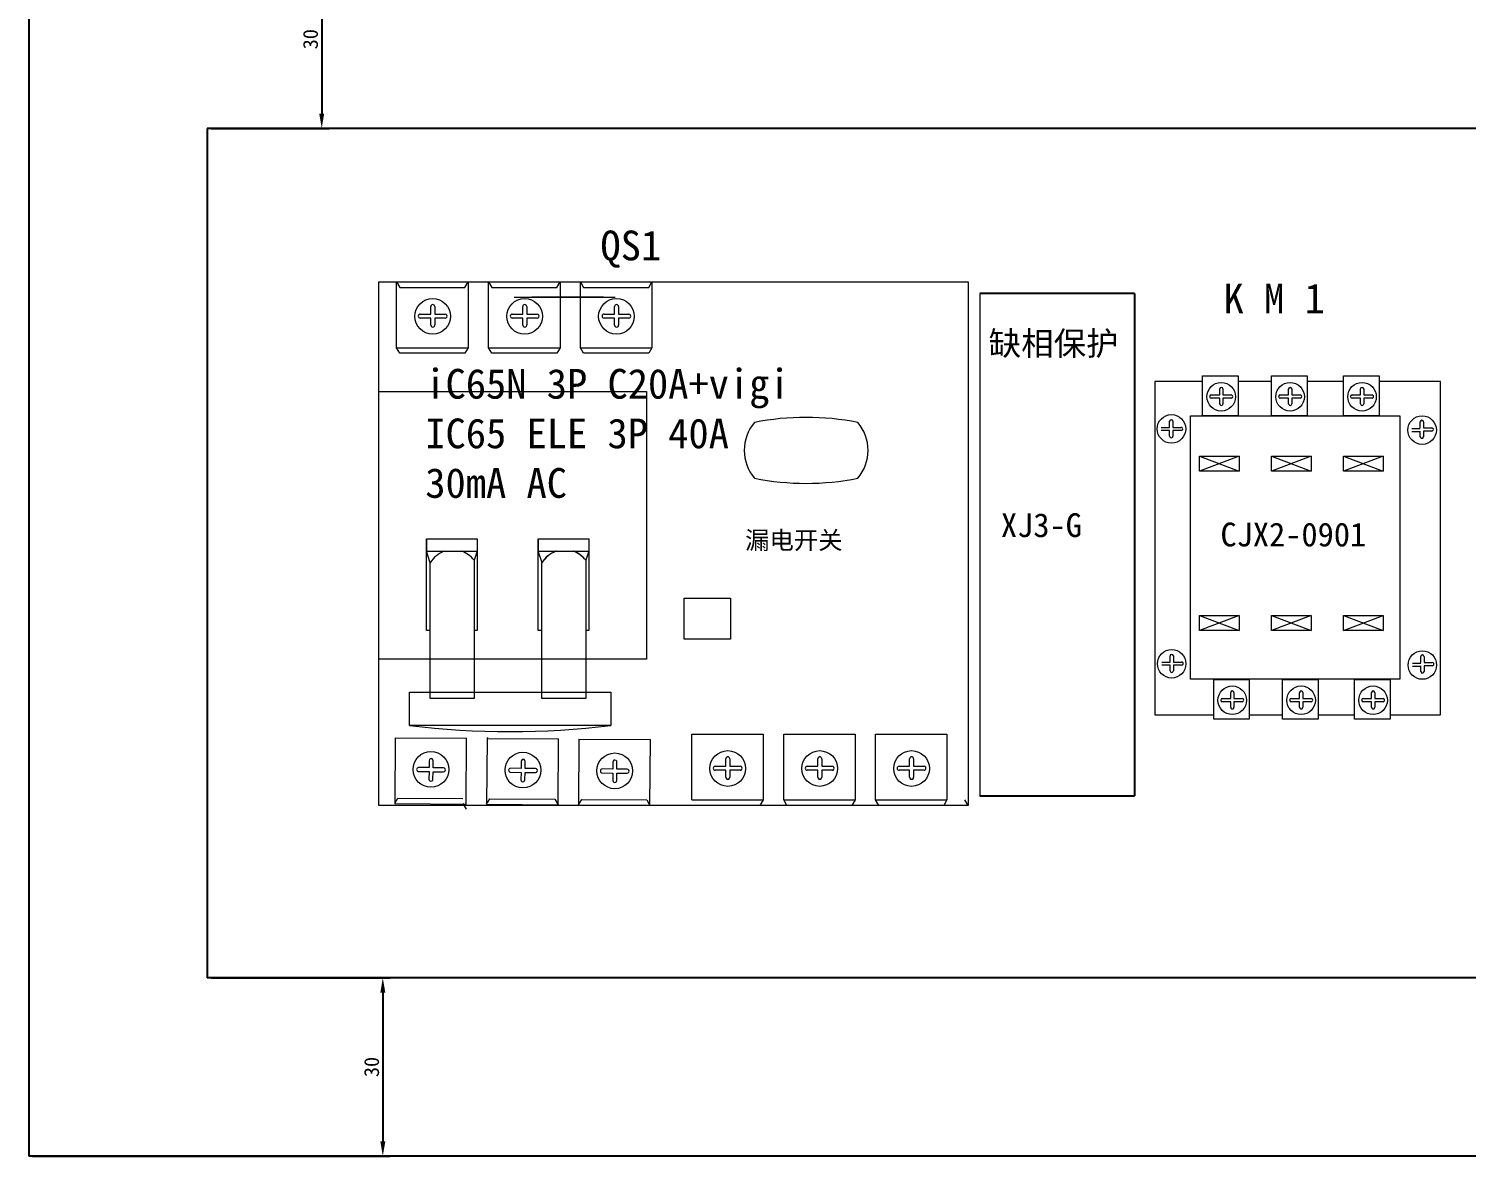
# Model space of a CAD drawing. Header units: millimetres. Extents: x 175 to 4940, y -2082 to 1907.
# Drawn here: x 656 to 897.5, y 949.3 to 1138.8 of the extents above; entities that cross this region are included whole.
import ezdxf

# ---------------------------------------------------------------- set-up
doc = ezdxf.new("R2010")
doc.units = ezdxf.units.MM
doc.layers.add('细实线层', color=7, linetype='Continuous')
doc.styles.get("Standard").update_dxf_attribs({"font": ''})
doc.styles.get('Standard').set_extended_font_data('SimSun')
doc.dimstyles.new('ISO-25', dxfattribs={"dimtxt": 2.5, "dimasz": 2.5, "dimexe": 1.25, "dimexo": 0.625, "dimtad": 1, "dimtxsty": 'Standard', "dimcen": 2.5, "dimadec": 0, "dimazin": 0, "dimtfac": 1, "dimtmove": 0, "dimatfit": 3, "dimfxl": 1, "dimarcsym": 0})

# ---------------------------------------------------------------- blocks, each defined once
blk = doc.blocks.new('*D70')
at = {"color": 0, "lineweight": -2, "transparency": 16777216}
for p, q in [((686.64, 1152.09), (706.49, 1152.09)), ((705.24, 1149.59), (705.24, 1124.59)), ((686.64, 1122.09), (706.49, 1122.09))]:
    blk.add_line(p, q, dxfattribs=at)
at = {"color": 0, "transparency": 16777216}
for points in [[(704.82, 1149.59), (705.65, 1149.59), (705.24, 1152.09)], [(704.82, 1124.59), (705.65, 1124.59), (705.24, 1122.09)]]:
    blk.add_solid(points, dxfattribs=at)
at = {"layer": 'Defpoints', "color": 0, "transparency": 16777216}
for p in [(686.01, 1152.09), (686.01, 1122.09), (705.24, 1122.09)]:
    blk.add_point(p, dxfattribs=at)
at = {"color": 0, "transparency": 16777216, "insert": (703.36, 1137.09), "char_height": 2.5, "attachment_point": 5, "rotation": 90}
blk.add_mtext('30', dxfattribs=at)
blk = doc.blocks.new('*D71')
at = {"color": 0, "lineweight": -2, "transparency": 16777216}
for p, q in [((686.64, 979.34), (716.75, 979.34)), ((715.5, 976.84), (715.5, 951.84)), ((656.64, 949.34), (716.75, 949.34))]:
    blk.add_line(p, q, dxfattribs=at)
at = {"color": 0, "transparency": 16777216}
for points in [[(715.09, 976.84), (715.92, 976.84), (715.5, 979.34)], [(715.09, 951.84), (715.92, 951.84), (715.5, 949.34)]]:
    blk.add_solid(points, dxfattribs=at)
at = {"layer": 'Defpoints', "color": 0, "transparency": 16777216}
for p in [(686.01, 979.34), (656.01, 949.34), (715.5, 949.34)]:
    blk.add_point(p, dxfattribs=at)
at = {"color": 0, "transparency": 16777216, "insert": (713.63, 964.34), "char_height": 2.5, "attachment_point": 5, "rotation": 90}
blk.add_mtext('30', dxfattribs=at)

msp = doc.modelspace()

# ---------------------------------------------------------------- linework, layer by layer
for p, q in [((656.012, 1324.837), (656.012, 949.337)), ((1476.012, 1122.087), (686.012, 1122.087)), ((686.012, 1122.087), (686.012, 979.337)), ((1476.012, 979.337), (686.012, 979.337)), ((1506.012, 949.337), (656.012, 949.337))]:
    msp.add_line(p, q)
at = {"lineweight": 0}
for p, q in [((717.825, 1096.29), (718.362, 1095.364)), ((729.291, 1095.363), (729.825, 1096.29)), ((733.279, 1096.29), (733.815, 1095.364)), ((744.745, 1095.363), (745.279, 1096.29)), ((748.708, 1096.29), (749.245, 1095.364)), ((760.174, 1095.363), (760.708, 1096.29)), ((813.825, 1096.29), (813.825, 1052.29)), ((737.553, 1093.743), (754.553, 1093.743)), ((752.553, 1093.743), (740.553, 1093.743)), ((717.825, 1085.217), (729.825, 1085.217)), ((718.36, 1084.29), (717.825, 1085.217)), ((729.825, 1085.217), (729.289, 1084.291)), ((733.279, 1085.217), (745.279, 1085.217)), ((733.813, 1084.29), (733.279, 1085.217)), ((745.279, 1085.217), (744.742, 1084.291)), ((748.708, 1085.217), (760.708, 1085.217)), ((749.242, 1084.29), (748.708, 1085.217)), ((760.708, 1085.217), (760.172, 1084.291)), ((852.741, 1067.016), (859.385, 1064.487)), ((859.385, 1067.016), (852.741, 1064.487)), ((864.826, 1067.016), (871.47, 1064.487)), ((871.47, 1067.016), (864.826, 1064.487)), ((876.911, 1067.016), (883.555, 1064.487)), ((883.555, 1067.016), (876.911, 1064.487)), ((722.841, 1053.104), (722.841, 1051.03)), ((741.619, 1053.1), (741.619, 1051.026)), ((722.841, 1051.03), (731.344, 1051.03)), ((723.474, 1049.082), (722.841, 1051.03)), ((731.344, 1051.03), (730.846, 1049.51)), ((741.619, 1051.026), (750.122, 1051.026)), ((742.252, 1049.078), (741.619, 1051.026)), ((750.122, 1051.026), (749.624, 1049.506)), ((852.741, 1040.215), (859.385, 1037.687)), ((859.385, 1040.215), (852.741, 1037.687)), ((864.826, 1040.215), (871.47, 1037.687)), ((871.47, 1040.215), (864.826, 1037.687)), ((876.911, 1040.215), (883.555, 1037.687)), ((876.911, 1037.687), (883.555, 1040.215)), ((717.578, 1019.69), (729.578, 1019.598)), ((733.114, 1019.714), (733.031, 1019.572)), ((733.031, 1019.572), (745.031, 1019.48)), ((748.46, 1019.454), (760.46, 1019.362)), ((717.494, 1008.617), (718.038, 1009.539)), ((728.96, 1008.601), (729.487, 1007.669)), ((732.947, 1008.499), (733.49, 1009.421)), ((744.419, 1009.339), (744.946, 1008.408)), ((748.376, 1008.381), (748.919, 1009.303)), ((759.848, 1009.221), (760.375, 1008.29)), ((767.402, 1009.217), (779.402, 1009.217)), ((779.402, 1009.217), (778.865, 1008.291)), ((782.855, 1009.217), (794.855, 1009.217)), ((783.389, 1008.29), (782.855, 1009.217)), ((794.855, 1009.217), (794.319, 1008.291)), ((798.285, 1009.217), (810.285, 1009.217)), ((798.819, 1008.29), (798.285, 1009.217)), ((810.285, 1009.217), (809.748, 1008.291)), ((813.825, 1008.29), (813.291, 1009.217))]:
    msp.add_line(p, q, dxfattribs=at)
at = {"color": 0, "linetype": 'Continuous'}
for p, q in [((841.812, 1094.37), (815.812, 1094.37)), ((815.812, 1009.94), (841.812, 1009.94))]:
    msp.add_line(p, q, dxfattribs=at)
at = {"color": 0, "lineweight": -2}
msp.add_line((841.812, 1094.37), (841.812, 1009.94), dxfattribs=at)
at = {"lineweight": 0}
for points in [[(813.825, 1096.29), (813.825, 1008.29), (714.825, 1008.29), (714.825, 1096.29)], [(853.247, 1080.487), (859.222, 1080.487), (859.222, 1073.798), (853.247, 1073.798)], [(864.826, 1080.487), (870.802, 1080.487), (870.802, 1073.798), (864.826, 1073.798)], [(876.912, 1080.487), (882.888, 1080.487), (882.888, 1073.798), (876.912, 1073.798)], [(759.825, 1077.881), (759.825, 1032.881), (714.825, 1032.881), (714.825, 1077.881)], [(851.191, 1073.798), (886.395, 1073.798), (886.395, 1029.501), (851.191, 1029.501)], [(852.741, 1067.016), (859.385, 1067.016), (859.385, 1064.487), (852.741, 1064.487)], [(864.826, 1067.016), (871.47, 1067.016), (871.47, 1064.487), (864.826, 1064.487)], [(876.911, 1067.016), (883.555, 1067.016), (883.555, 1064.487), (876.911, 1064.487)], [(766.137, 1043.111), (773.91, 1043.111), (773.91, 1036.234), (766.137, 1036.234)], [(852.741, 1040.215), (859.385, 1040.215), (859.385, 1037.687), (852.741, 1037.687)], [(864.826, 1040.215), (871.47, 1040.215), (871.47, 1037.687), (864.826, 1037.687)], [(876.911, 1040.215), (883.555, 1040.215), (883.555, 1037.687), (876.911, 1037.687)], [(855.102, 1029.473), (861.078, 1029.473), (861.078, 1022.783), (855.102, 1022.783)], [(866.682, 1029.473), (872.658, 1029.473), (872.658, 1022.783), (866.682, 1022.783)], [(878.768, 1029.473), (884.744, 1029.473), (884.744, 1022.783), (878.768, 1022.783)], [(719.977, 1027.329), (753.813, 1027.329), (753.813, 1021.725), (719.977, 1021.725)]]:
    msp.add_lwpolyline(points, close=True, dxfattribs=at)
for points in [[(717.825, 1085.217), (717.825, 1096.29), (729.825, 1096.29), (729.825, 1085.217)], [(718.363, 1095.363), (729.291, 1095.363)], [(733.279, 1085.217), (733.279, 1096.29), (745.279, 1096.29), (745.279, 1085.217)], [(733.816, 1095.363), (744.745, 1095.363)], [(748.708, 1085.217), (748.708, 1096.29), (760.708, 1096.29), (760.708, 1085.217)], [(749.246, 1095.363), (760.174, 1095.363)], [(723.559, 1090.881), (723.559, 1092.144)], [(724.227, 1092.144), (724.231, 1092.144), (724.231, 1090.881)], [(739.013, 1090.881), (739.013, 1092.144)], [(739.681, 1092.144), (739.685, 1092.144), (739.685, 1090.881)], [(754.442, 1090.881), (754.442, 1092.144)], [(755.11, 1092.144), (755.114, 1092.144), (755.114, 1090.881)], [(721.791, 1090.881), (723.559, 1090.881)], [(723.559, 1090.211), (721.791, 1090.213)], [(723.563, 1089.026), (723.559, 1089.026), (723.559, 1090.211)], [(724.231, 1090.881), (725.972, 1090.881), (725.972, 1090.877)], [(725.972, 1090.209), (724.231, 1090.211)], [(724.231, 1090.211), (724.231, 1089.026)], [(737.244, 1090.881), (739.013, 1090.881)], [(739.013, 1090.211), (737.244, 1090.213)], [(739.017, 1089.026), (739.013, 1089.026), (739.013, 1090.211)], [(739.685, 1090.881), (741.425, 1090.881), (741.425, 1090.877)], [(741.425, 1090.209), (739.685, 1090.211)], [(739.685, 1090.211), (739.685, 1089.026)], [(752.674, 1090.881), (754.442, 1090.881)], [(754.442, 1090.211), (752.674, 1090.213)], [(754.446, 1089.026), (754.442, 1089.026), (754.442, 1090.211)], [(755.114, 1090.881), (756.854, 1090.881), (756.854, 1090.877)], [(756.854, 1090.209), (755.114, 1090.211)], [(755.114, 1090.211), (755.114, 1089.026)], [(729.288, 1084.29), (718.36, 1084.29)], [(744.741, 1084.29), (733.813, 1084.29)], [(760.171, 1084.29), (749.242, 1084.29)], [(853.247, 1079.535), (845.236, 1079.535), (845.236, 1023.535), (855.102, 1023.535)], [(854.693, 1077.291), (856.108, 1077.291)], [(856.108, 1077.291), (856.108, 1078.301)], [(856.642, 1078.301), (856.646, 1078.301), (856.646, 1077.291)], [(856.646, 1077.291), (858.038, 1077.291), (858.038, 1077.288)], [(864.826, 1079.535), (859.222, 1079.535)], [(866.273, 1077.291), (867.688, 1077.291)], [(867.688, 1077.291), (867.688, 1078.301)], [(868.222, 1078.301), (868.225, 1078.301), (868.225, 1077.291)], [(868.225, 1077.291), (869.618, 1077.291), (869.618, 1077.288)], [(876.912, 1079.535), (870.802, 1079.535)], [(878.359, 1077.291), (879.774, 1077.291)], [(879.774, 1077.291), (879.774, 1078.301)], [(880.308, 1078.301), (880.311, 1078.301), (880.311, 1077.291)], [(880.311, 1077.291), (881.704, 1077.291), (881.704, 1077.288)], [(884.744, 1023.535), (893.236, 1023.535), (893.236, 1079.535), (882.888, 1079.535)], [(856.108, 1076.755), (854.693, 1076.757)], [(856.111, 1075.807), (856.108, 1075.807), (856.108, 1076.755)], [(858.038, 1076.753), (856.646, 1076.755)], [(856.646, 1076.755), (856.646, 1075.807)], [(867.688, 1076.755), (866.273, 1076.757)], [(867.691, 1075.807), (867.688, 1075.807), (867.688, 1076.755)], [(869.618, 1076.753), (868.225, 1076.755)], [(868.225, 1076.755), (868.225, 1075.807)], [(879.774, 1076.755), (878.359, 1076.757)], [(879.777, 1075.807), (879.774, 1075.807), (879.774, 1076.755)], [(881.704, 1076.753), (880.311, 1076.755)], [(880.311, 1076.755), (880.311, 1075.807)], [(847.702, 1071.851), (847.702, 1072.862)], [(848.236, 1072.862), (848.239, 1072.862), (848.239, 1071.851)], [(889.817, 1071.765), (889.817, 1072.776)], [(890.352, 1072.776), (890.355, 1072.776), (890.355, 1071.765)], [(846.287, 1071.851), (847.702, 1071.851)], [(847.702, 1071.316), (846.287, 1071.317)], [(847.705, 1070.368), (847.702, 1070.368), (847.702, 1071.316)], [(848.239, 1071.851), (849.632, 1071.851), (849.632, 1071.848)], [(849.632, 1071.314), (848.239, 1071.315)], [(848.239, 1071.315), (848.239, 1070.368)], [(888.403, 1071.64), (889.817, 1071.64)], [(889.817, 1071.105), (888.403, 1071.106)], [(889.821, 1070.282), (889.817, 1070.282), (889.817, 1071.23)], [(890.355, 1071.765), (891.747, 1071.765), (891.747, 1071.762)], [(891.747, 1071.228), (890.355, 1071.229)], [(890.355, 1071.229), (890.355, 1070.282)], [(723.474, 1037.714), (722.841, 1037.714), (722.841, 1053.104), (731.341, 1053.104), (731.36, 1037.714), (730.846, 1037.714)], [(742.252, 1037.711), (741.619, 1037.711), (741.619, 1053.1), (750.119, 1053.1), (750.138, 1037.711), (749.624, 1037.711)], [(726.958, 1051.03), (727.282, 1051.03)], [(745.736, 1051.026), (746.06, 1051.026)], [(730.846, 1049.51), (730.846, 1026.267), (723.474, 1026.267), (723.474, 1049.082)], [(749.585, 1049.51), (749.585, 1026.267), (742.213, 1026.267), (742.213, 1049.082)], [(846.374, 1032.409), (847.788, 1032.409)], [(847.788, 1031.873), (846.374, 1031.875)], [(847.788, 1032.409), (847.788, 1033.419)], [(847.792, 1030.925), (847.788, 1030.925), (847.788, 1031.873)], [(848.323, 1033.419), (848.326, 1033.419), (848.326, 1032.409)], [(848.326, 1032.409), (849.718, 1032.409), (849.718, 1032.406)], [(849.718, 1031.872), (848.326, 1031.873)], [(848.326, 1031.873), (848.326, 1030.925)], [(888.489, 1032.198), (889.904, 1032.198)], [(889.904, 1031.663), (888.489, 1031.664)], [(889.904, 1032.323), (889.904, 1033.333)], [(889.907, 1030.839), (889.904, 1030.839), (889.904, 1031.787)], [(890.438, 1033.333), (890.441, 1033.333), (890.441, 1032.323)], [(890.441, 1032.323), (891.834, 1032.323), (891.834, 1032.32)], [(891.834, 1031.786), (890.441, 1031.787)], [(890.441, 1031.787), (890.441, 1030.839)], [(857.964, 1026.276), (857.964, 1027.287)], [(858.498, 1027.287), (858.501, 1027.287), (858.501, 1026.276)], [(869.543, 1026.276), (869.543, 1027.287)], [(870.078, 1027.287), (870.081, 1027.287), (870.081, 1026.276)], [(881.63, 1026.276), (881.63, 1027.287)], [(882.164, 1027.287), (882.167, 1027.287), (882.167, 1026.276)], [(856.549, 1026.276), (857.964, 1026.276)], [(857.964, 1025.741), (856.549, 1025.742)], [(857.967, 1024.792), (857.964, 1024.792), (857.964, 1025.741)], [(858.501, 1026.276), (859.894, 1026.276), (859.894, 1026.273)], [(859.894, 1025.739), (858.501, 1025.74)], [(858.501, 1025.74), (858.501, 1024.792)], [(868.129, 1026.276), (869.543, 1026.276)], [(869.543, 1025.741), (868.129, 1025.742)], [(869.547, 1024.792), (869.543, 1024.792), (869.543, 1025.741)], [(870.081, 1026.276), (871.473, 1026.276), (871.473, 1026.273)], [(871.473, 1025.739), (870.081, 1025.74)], [(870.081, 1025.74), (870.081, 1024.792)], [(880.215, 1026.276), (881.63, 1026.276)], [(881.63, 1025.741), (880.215, 1025.742)], [(881.633, 1024.792), (881.63, 1024.792), (881.63, 1025.741)], [(882.167, 1026.276), (883.559, 1026.276), (883.559, 1026.273)], [(883.559, 1025.739), (882.167, 1025.74)], [(882.167, 1025.74), (882.167, 1024.792)], [(861.078, 1023.535), (866.682, 1023.535)], [(872.658, 1023.535), (878.768, 1023.535)], [(717.578, 1019.69), (717.494, 1008.617), (729.494, 1008.526), (729.578, 1019.598)], [(733.031, 1019.572), (732.947, 1008.499), (744.946, 1008.408), (745.031, 1019.48)], [(748.46, 1019.454), (748.376, 1008.381), (760.375, 1008.29), (760.46, 1019.362)], [(767.402, 1009.217), (767.402, 1020.29), (779.402, 1020.29), (779.402, 1009.217)], [(782.855, 1009.217), (782.855, 1020.29), (794.855, 1020.29), (794.855, 1009.217)], [(798.285, 1009.217), (798.285, 1020.29), (810.285, 1020.29), (810.285, 1009.217)], [(723.274, 1014.652), (721.506, 1014.664)], [(723.287, 1015.837), (723.283, 1015.837), (723.274, 1014.652)], [(723.946, 1014.647), (723.955, 1015.832)], [(725.686, 1014.636), (723.946, 1014.647)], [(738.727, 1014.534), (736.959, 1014.546)], [(738.74, 1015.719), (738.736, 1015.719), (738.727, 1014.534)], [(739.399, 1014.529), (739.408, 1015.714)], [(741.139, 1014.518), (739.399, 1014.529)], [(754.156, 1014.416), (752.388, 1014.428)], [(754.169, 1015.601), (754.165, 1015.601), (754.156, 1014.416)], [(754.828, 1014.411), (754.837, 1015.596)], [(756.568, 1014.4), (754.828, 1014.411)], [(771.367, 1014.881), (773.136, 1014.881)], [(773.136, 1014.881), (773.136, 1016.144)], [(773.804, 1016.144), (773.808, 1016.144), (773.808, 1014.881)], [(773.808, 1014.881), (775.548, 1014.881), (775.548, 1014.877)], [(786.821, 1014.881), (788.589, 1014.881)], [(788.589, 1014.881), (788.589, 1016.144)], [(789.257, 1016.144), (789.261, 1016.144), (789.261, 1014.881)], [(789.261, 1014.881), (791.002, 1014.881), (791.002, 1014.877)], [(802.25, 1014.881), (804.019, 1014.881)], [(804.019, 1014.881), (804.019, 1016.144)], [(804.686, 1016.144), (804.69, 1016.144), (804.69, 1014.881)], [(804.69, 1014.881), (806.431, 1014.881), (806.431, 1014.877)], [(721.501, 1013.996), (723.269, 1013.982)], [(723.269, 1013.982), (723.259, 1012.72)], [(723.927, 1012.714), (723.931, 1012.714), (723.941, 1013.977)], [(723.941, 1013.977), (725.681, 1013.964), (725.681, 1013.968)], [(736.954, 1013.878), (738.722, 1013.864)], [(738.722, 1013.864), (738.712, 1012.601)], [(739.38, 1012.596), (739.384, 1012.596), (739.394, 1013.859)], [(739.394, 1013.859), (741.134, 1013.846), (741.134, 1013.85)], [(752.382, 1013.76), (754.151, 1013.747)], [(754.151, 1013.747), (754.141, 1012.484)], [(754.809, 1012.479), (754.813, 1012.479), (754.823, 1013.741)], [(754.823, 1013.741), (756.563, 1013.728), (756.563, 1013.732)], [(773.136, 1014.211), (771.367, 1014.213)], [(773.14, 1013.026), (773.136, 1013.026), (773.136, 1014.211)], [(775.548, 1014.209), (773.808, 1014.211)], [(773.808, 1014.211), (773.808, 1013.026)], [(788.589, 1014.211), (786.821, 1014.213)], [(788.593, 1013.026), (788.589, 1013.026), (788.589, 1014.211)], [(791.002, 1014.209), (789.261, 1014.211)], [(789.261, 1014.211), (789.261, 1013.026)], [(804.019, 1014.211), (802.25, 1014.213)], [(804.023, 1013.026), (804.019, 1013.026), (804.019, 1014.211)], [(806.431, 1014.209), (804.69, 1014.211)], [(804.69, 1014.211), (804.69, 1013.026)], [(718.038, 1009.54), (728.966, 1009.457)], [(733.491, 1009.422), (744.419, 1009.339)], [(748.92, 1009.304), (759.848, 1009.221)], [(778.864, 1008.29), (767.936, 1008.29)], [(794.318, 1008.29), (783.389, 1008.29)], [(809.747, 1008.29), (798.819, 1008.29)]]:
    msp.add_lwpolyline(points, dxfattribs=at)
for centre, radius in [((723.877, 1090.51), 3), ((739.331, 1090.51), 3), ((754.76, 1090.51), 3), ((856.363, 1076.994), 2.4), ((867.942, 1076.994), 2.4), ((880.028, 1076.994), 2.4), ((848.007, 1071.596), 2.4), ((890.123, 1071.385), 2.4), ((848.043, 1032.112), 2.4), ((890.158, 1031.901), 2.4), ((858.218, 1025.979), 2.4), ((869.798, 1025.979), 2.4), ((881.884, 1025.979), 2.4), ((723.59, 1014.351), 3), ((739.043, 1014.233), 3), ((754.472, 1014.115), 3), ((773.454, 1014.51), 3), ((788.907, 1014.51), 3), ((804.337, 1014.51), 3)]:
    msp.add_circle(centre, radius, dxfattribs=at)
for centre, radius, start, end in [((723.893, 1092.144), 0.334, 0, 180), ((739.347, 1092.144), 0.334, 0, 180), ((754.776, 1092.144), 0.334, 0, 180), ((721.791, 1090.547), 0.334, 90, 270), ((725.972, 1090.543), 0.334, 269.89106, 90), ((737.244, 1090.547), 0.334, 90, 270), ((741.425, 1090.543), 0.334, 269.89106, 90), ((752.674, 1090.547), 0.334, 90, 270), ((756.854, 1090.543), 0.334, 269.89106, 90), ((723.877, 1090.51), 1.5, 257.76427, 257.93591), ((723.897, 1089.026), 0.334, 177.13099, 4.40977), ((723.877, 1090.51), 1.5, 283.60485, 283.64369), ((739.331, 1090.51), 1.5, 257.76427, 257.93591), ((739.351, 1089.026), 0.334, 177.13099, 4.40977), ((739.331, 1090.51), 1.5, 283.60485, 283.64369), ((754.76, 1090.51), 1.5, 257.76427, 257.93591), ((754.78, 1089.026), 0.334, 177.13099, 4.40977), ((754.76, 1090.51), 1.5, 283.60485, 283.64369), ((854.693, 1077.024), 0.267, 90, 270), ((856.375, 1078.301), 0.267, 0, 180), ((858.038, 1077.021), 0.267, 269.89106, 90), ((866.273, 1077.024), 0.267, 90, 270), ((867.955, 1078.301), 0.267, 0, 180), ((869.618, 1077.021), 0.267, 269.89106, 90), ((878.359, 1077.024), 0.267, 90, 270), ((880.041, 1078.301), 0.267, 0, 180), ((881.704, 1077.021), 0.267, 269.89106, 90), ((856.363, 1076.994), 1.2, 257.76427, 257.93591), ((856.378, 1075.807), 0.267, 177.13099, 4.40977), ((856.363, 1076.994), 1.2, 283.60485, 283.64369), ((867.942, 1076.994), 1.2, 257.76427, 257.93591), ((867.958, 1075.807), 0.267, 177.13099, 4.40977), ((867.942, 1076.994), 1.2, 283.60485, 283.64369), ((880.028, 1076.994), 1.2, 257.76427, 257.93591), ((880.044, 1075.807), 0.267, 177.13099, 4.40977), ((880.028, 1076.994), 1.2, 283.60485, 283.64369), ((783.477, 1067.981), 7.244, 139.82169, 220.17831), ((786.631, 1029.977), 43.553, 78.49252, 101.50748), ((789.785, 1067.981), 7.244, 319.82169, 40.17831), ((847.969, 1072.862), 0.267, 0, 180), ((890.084, 1072.776), 0.267, 0, 180), ((847.956, 1071.554), 1.2, 257.76427, 257.93591), ((847.972, 1070.368), 0.267, 177.13099, 4.40977), ((847.956, 1071.554), 1.2, 283.60485, 283.64369), ((849.632, 1071.581), 0.267, 269.89106, 90), ((890.072, 1071.468), 1.2, 257.76427, 257.93591), ((890.088, 1070.282), 0.267, 177.13099, 4.40977), ((890.072, 1071.468), 1.2, 283.60485, 283.64369), ((891.747, 1071.495), 0.267, 269.89106, 90), ((786.631, 1105.984), 43.553, 258.49252, 281.50748), ((727.304, 1046.824), 4.446, 108.91118, 149.48137), ((727.304, 1046.824), 4.446, 37.16595, 71.08882), ((746.043, 1046.824), 4.446, 109.04694, 149.48137), ((746.082, 1046.821), 4.446, 108.91118, 149.48137), ((746.043, 1046.824), 4.446, 37.16595, 70.95306), ((746.082, 1046.821), 4.446, 37.16595, 71.08882), ((848.056, 1033.419), 0.267, 0, 180), ((849.718, 1032.139), 0.267, 269.89106, 90), ((890.171, 1033.333), 0.267, 0, 180), ((891.834, 1032.053), 0.267, 269.89106, 90), ((848.043, 1032.112), 1.2, 257.76427, 257.93591), ((848.059, 1030.925), 0.267, 177.13099, 4.40977), ((848.043, 1032.112), 1.2, 283.60485, 283.64369), ((890.158, 1032.026), 1.2, 257.76427, 257.93591), ((890.174, 1030.839), 0.267, 177.13099, 4.40977), ((890.158, 1032.026), 1.2, 283.60485, 283.64369), ((858.231, 1027.287), 0.267, 0, 180), ((869.81, 1027.287), 0.267, 0, 180), ((881.897, 1027.287), 0.267, 0, 180), ((856.549, 1026.009), 0.267, 90, 270), ((858.218, 1025.979), 1.2, 257.76427, 257.93591), ((858.234, 1024.792), 0.267, 177.13099, 4.40977), ((858.218, 1025.979), 1.2, 283.60485, 283.64369), ((859.894, 1026.006), 0.267, 269.89106, 90), ((868.129, 1026.009), 0.267, 90, 270), ((869.798, 1025.979), 1.2, 257.76427, 257.93591), ((869.814, 1024.792), 0.267, 177.13099, 4.40977), ((869.798, 1025.979), 1.2, 283.60485, 283.64369), ((871.473, 1026.006), 0.267, 269.89106, 90), ((880.215, 1026.009), 0.267, 90, 270), ((881.884, 1025.979), 1.2, 257.76427, 257.93591), ((881.9, 1024.792), 0.267, 177.13099, 4.40977), ((881.884, 1025.979), 1.2, 283.60485, 283.64369), ((883.559, 1026.006), 0.267, 269.89106, 90), ((736.895, 1164.548), 143.821, 263.24454, 276.75546), ((721.503, 1014.33), 0.334, 89.56238, 269.56238), ((723.59, 1014.351), 1.5, 101.62647, 101.79811), ((723.621, 1015.834), 0.334, 355.15261, 182.43139), ((723.59, 1014.351), 1.5, 75.91869, 75.95753), ((725.684, 1014.302), 0.334, 269.56238, 89.67132), ((736.956, 1014.212), 0.334, 89.56238, 269.56238), ((739.043, 1014.233), 1.5, 101.62647, 101.79811), ((739.074, 1015.716), 0.334, 355.15261, 182.43139), ((739.043, 1014.233), 1.5, 75.91869, 75.95753), ((741.137, 1014.184), 0.334, 269.56238, 89.67132), ((752.385, 1014.094), 0.334, 89.56238, 269.56238), ((754.472, 1014.115), 1.5, 101.62647, 101.79811), ((754.503, 1015.599), 0.334, 355.15261, 182.43139), ((754.472, 1014.115), 1.5, 75.91869, 75.95753), ((771.367, 1014.547), 0.334, 90, 270), ((773.47, 1016.144), 0.334, 0, 180), ((775.548, 1014.543), 0.334, 269.89106, 90), ((786.821, 1014.547), 0.334, 90, 270), ((788.923, 1016.144), 0.334, 0, 180), ((791.002, 1014.543), 0.334, 269.89106, 90), ((802.25, 1014.547), 0.334, 90, 270), ((804.353, 1016.144), 0.334, 0, 180), ((806.431, 1014.543), 0.334, 269.89106, 90), ((723.593, 1012.717), 0.334, 179.56238, 359.56238), ((739.046, 1012.599), 0.334, 179.56238, 359.56238), ((754.475, 1012.481), 0.334, 179.56238, 359.56238), ((756.566, 1014.066), 0.334, 269.56238, 89.67132), ((773.454, 1014.51), 1.5, 257.76427, 257.93591), ((773.474, 1013.026), 0.334, 177.13099, 4.40977), ((773.454, 1014.51), 1.5, 283.60485, 283.64369), ((788.907, 1014.51), 1.5, 257.76427, 257.93591), ((788.927, 1013.026), 0.334, 177.13099, 4.40977), ((788.907, 1014.51), 1.5, 283.60485, 283.64369), ((804.337, 1014.51), 1.5, 257.76427, 257.93591), ((804.356, 1013.026), 0.334, 177.13099, 4.40977), ((804.337, 1014.51), 1.5, 283.60485, 283.64369)]:
    msp.add_arc(centre, radius, start, end, dxfattribs=at)
at = {"layer": '细实线层', "lineweight": 0}
msp.add_line((815.812, 1094.37), (815.812, 1009.94), dxfattribs=at)

# ---------------------------------------------------------------- texts
at = {"lineweight": 0, "insert": (752.066, 1104.919), "char_height": 5, "width": 101.05579, "attachment_point": 1}
msp.add_mtext('QS1', dxfattribs=at)
at = {"lineweight": 0, "attachment_point": 1}
for s, width, insert, char_height in [('K M 1', 23.42072, (856.763, 1096.023), 5), ('{\\C0;缺相保护}', 23.42072, (817.299, 1087.943), 4), ('{\\C0;XJ3-G}', 23.42072, (819.357, 1057.409), 4), ('{\\C0;CJX2-0901}', 23.42072, (856.238, 1055.838), 4), ('漏电开关', 19.33541, (776.377, 1054.376), 3)]:
    msp.add_mtext_dynamic_manual_height_columns(s, width=width, gutter_width=1, heights=[0], dxfattribs=dict(at, insert=insert, char_height=char_height))
at = {"insert": (722.637, 1081.668), "char_height": 5, "width": 64.03936, "attachment_point": 1}
msp.add_mtext('iC65N 3P C20A+vigi IC65 ELE 3P 40A 30mA AC', dxfattribs=at)

# ---------------------------------------------------------------- dimensions: what is measured, and where the dimension line sits
for base, p1, p2, picture, middle in [((705.236, 1122.087), (686.012, 1152.087), (686.012, 1122.087), '*D70', (703.361, 1137.087)), ((715.502, 949.337), (686.012, 979.337), (656.012, 949.337), '*D71', (713.627, 964.337))]:
    dim = msp.add_linear_dim(base=base, p1=p1, p2=p2, angle=90, dimstyle='ISO-25')
    dim.commit()
    dim.dimension.update_dxf_attribs({"geometry": picture, "text_midpoint": middle})

doc.saveas('drawing.dxf')
